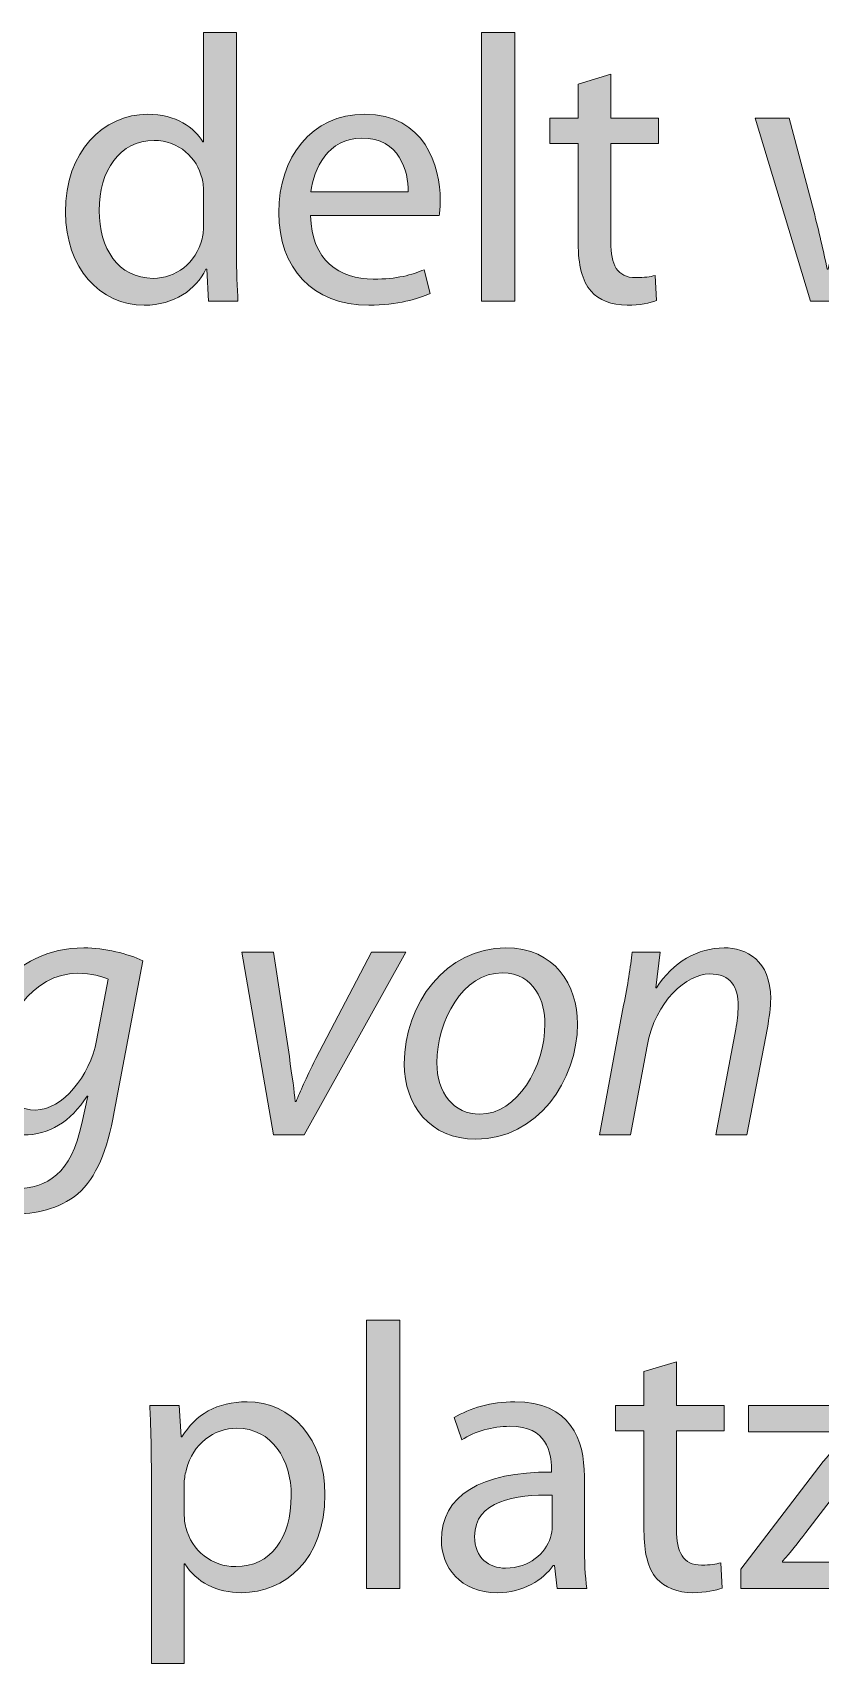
# Model space of a CAD drawing. Header units: inches. Extents: x 0 to 395, y 0 to 191.
# Drawn here: x 347.16 to 357.16, y 83.63 to 104.34 of the extents above; entities that cross this region are included whole.
import ezdxf

# ---------------------------------------------------------------- set-up
doc = ezdxf.new("R2010")
doc.units = ezdxf.units.IN
doc.header["$MEASUREMENT"] = 0
doc.layers.add('Template', color=7, linetype='Continuous')

# ---------------------------------------------------------------- blocks, each defined once
blk = doc.blocks.new('block 4')
at = {"layer": 'Template', "true_color": 0xf6921e}
h = blk.add_hatch(color=30, dxfattribs=at)
h.dxf.hatch_style = 2
edge = h.paths.add_edge_path()
edge.add_spline(control_points=[(349.752, 104.344), (349.752, 104.344), (349.752, 101.535), (349.752, 101.535), (349.752, 101.329), (349.762, 101.093), (349.771, 100.935), (349.771, 100.935), (349.397, 100.935), (349.397, 100.935), (349.397, 100.935), (349.377, 101.338), (349.377, 101.338), (349.377, 101.338), (349.363, 101.338), (349.363, 101.338), (349.238, 101.079), (348.96, 100.882), (348.58, 100.882), (348.019, 100.882), (347.582, 101.357), (347.582, 102.063), (347.577, 102.836), (348.062, 103.307), (348.624, 103.307), (348.984, 103.307), (349.219, 103.139), (349.324, 102.956), (349.324, 102.956), (349.334, 102.956), (349.334, 102.956), (349.334, 102.956), (349.334, 104.344), (349.334, 104.344), (349.334, 104.344), (349.752, 104.344), (349.752, 104.344)], knot_values=[0, 0, 0, 0, 1, 1, 1, 2, 2, 2, 3, 3, 3, 4, 4, 4, 5, 5, 5, 6, 6, 6, 7, 7, 7, 8, 8, 8, 9, 9, 9, 10, 10, 10, 11, 11, 11, 12, 12, 12, 12], degree=3, periodic=1)
edge = h.paths.add_edge_path()
edge.add_spline(control_points=[(349.334, 102.313), (349.334, 102.365), (349.329, 102.437), (349.315, 102.491), (349.253, 102.754), (349.022, 102.975), (348.705, 102.975), (348.268, 102.975), (348.009, 102.591), (348.009, 102.082), (348.009, 101.612), (348.244, 101.223), (348.695, 101.223), (348.979, 101.223), (349.238, 101.415), (349.315, 101.727), (349.329, 101.785), (349.334, 101.842), (349.334, 101.909), (349.334, 101.909), (349.334, 102.313), (349.334, 102.313)], knot_values=[0, 0, 0, 0, 1, 1, 1, 2, 2, 2, 3, 3, 3, 4, 4, 4, 5, 5, 5, 6, 6, 6, 7, 7, 7, 7], degree=3, periodic=1)
h = blk.add_hatch(color=30, dxfattribs=at)
h.dxf.hatch_style = 2
h.paths.add_polyline_path([(352.861, 104.344), (353.284, 104.344), (353.284, 100.935), (352.861, 100.935)])
h = blk.add_hatch(color=30, dxfattribs=at)
h.dxf.hatch_style = 2
edge = h.paths.add_edge_path()
edge.add_spline(control_points=[(354.503, 103.816), (354.503, 103.816), (354.503, 103.259), (354.503, 103.259), (354.503, 103.259), (355.108, 103.259), (355.108, 103.259), (355.108, 103.259), (355.108, 102.937), (355.108, 102.937), (355.108, 102.937), (354.503, 102.937), (354.503, 102.937), (354.503, 102.937), (354.503, 101.684), (354.503, 101.684), (354.503, 101.396), (354.585, 101.232), (354.82, 101.232), (354.935, 101.232), (355.003, 101.242), (355.065, 101.261), (355.065, 101.261), (355.084, 100.94), (355.084, 100.94), (355.003, 100.911), (354.873, 100.882), (354.71, 100.882), (354.513, 100.882), (354.354, 100.949), (354.254, 101.059), (354.138, 101.189), (354.09, 101.396), (354.09, 101.669), (354.09, 101.669), (354.09, 102.937), (354.09, 102.937), (354.09, 102.937), (353.73, 102.937), (353.73, 102.937), (353.73, 102.937), (353.73, 103.259), (353.73, 103.259), (353.73, 103.259), (354.09, 103.259), (354.09, 103.259), (354.09, 103.259), (354.09, 103.691), (354.09, 103.691), (354.09, 103.691), (354.503, 103.816), (354.503, 103.816)], knot_values=[0, 0, 0, 0, 1, 1, 1, 2, 2, 2, 3, 3, 3, 4, 4, 4, 5, 5, 5, 6, 6, 6, 7, 7, 7, 8, 8, 8, 9, 9, 9, 10, 10, 10, 11, 11, 11, 12, 12, 12, 13, 13, 13, 14, 14, 14, 15, 15, 15, 16, 16, 16, 17, 17, 17, 17], degree=3, periodic=1)
h = blk.add_hatch(color=30, dxfattribs=at)
h.dxf.hatch_style = 2
edge = h.paths.add_edge_path()
edge.add_spline(control_points=[(350.692, 102.02), (350.702, 101.448), (351.062, 101.213), (351.489, 101.213), (351.792, 101.213), (351.979, 101.266), (352.133, 101.333), (352.133, 101.333), (352.209, 101.031), (352.209, 101.031), (352.061, 100.964), (351.801, 100.882), (351.431, 100.882), (350.716, 100.882), (350.289, 101.357), (350.289, 102.058), (350.289, 102.759), (350.702, 103.307), (351.379, 103.307), (352.142, 103.307), (352.339, 102.644), (352.339, 102.217), (352.339, 102.13), (352.334, 102.068), (352.324, 102.02), (352.324, 102.02), (350.692, 102.02), (350.692, 102.02)], knot_values=[0, 0, 0, 0, 1, 1, 1, 2, 2, 2, 3, 3, 3, 4, 4, 4, 5, 5, 5, 6, 6, 6, 7, 7, 7, 8, 8, 8, 9, 9, 9, 9], degree=3, periodic=1)
edge = h.paths.add_edge_path()
edge.add_spline(control_points=[(351.931, 102.322), (351.936, 102.586), (351.82, 103.004), (351.345, 103.004), (350.913, 103.004), (350.731, 102.615), (350.697, 102.322), (350.697, 102.322), (351.931, 102.322), (351.931, 102.322)], knot_values=[0, 0, 0, 0, 1, 1, 1, 2, 2, 2, 3, 3, 3, 3], degree=3, periodic=1)
h = blk.add_hatch(color=30, dxfattribs=at)
h.dxf.hatch_style = 2
edge = h.paths.add_edge_path()
edge.add_spline(control_points=[(356.769, 103.259), (356.769, 103.259), (357.081, 102.077), (357.081, 102.077), (357.143, 101.818), (357.205, 101.578), (357.249, 101.338), (357.249, 101.338), (357.263, 101.338), (357.263, 101.338), (357.316, 101.573), (357.393, 101.823), (357.469, 102.073), (357.469, 102.073), (357.849, 103.259), (357.849, 103.259), (357.849, 103.259), (358.204, 103.259), (358.204, 103.259), (358.204, 103.259), (358.564, 102.097), (358.564, 102.097), (358.651, 101.818), (358.718, 101.573), (358.771, 101.338), (358.771, 101.338), (358.785, 101.338), (358.785, 101.338), (358.824, 101.573), (358.886, 101.818), (358.963, 102.092), (358.963, 102.092), (359.294, 103.259), (359.294, 103.259), (359.294, 103.259), (359.712, 103.259), (359.712, 103.259), (359.712, 103.259), (358.963, 100.935), (358.963, 100.935), (358.963, 100.935), (358.579, 100.935), (358.579, 100.935), (358.579, 100.935), (358.223, 102.044), (358.223, 102.044), (358.142, 102.303), (358.075, 102.534), (358.017, 102.808), (358.017, 102.808), (358.007, 102.808), (358.007, 102.808), (357.95, 102.529), (357.878, 102.289), (357.796, 102.039), (357.796, 102.039), (357.421, 100.935), (357.421, 100.935), (357.421, 100.935), (357.037, 100.935), (357.037, 100.935), (357.037, 100.935), (356.337, 103.259), (356.337, 103.259), (356.337, 103.259), (356.769, 103.259), (356.769, 103.259)], knot_values=[0, 0, 0, 0, 1, 1, 1, 2, 2, 2, 3, 3, 3, 4, 4, 4, 5, 5, 5, 6, 6, 6, 7, 7, 7, 8, 8, 8, 9, 9, 9, 10, 10, 10, 11, 11, 11, 12, 12, 12, 13, 13, 13, 14, 14, 14, 15, 15, 15, 16, 16, 16, 17, 17, 17, 18, 18, 18, 19, 19, 19, 20, 20, 20, 21, 21, 21, 22, 22, 22, 22], degree=3, periodic=1)
at = {"layer": 'Template', "lineweight": 0}
blk.add_lwpolyline([(352.861, 104.344), (353.284, 104.344), (353.284, 100.935), (352.861, 100.935), (352.861, 104.344)], dxfattribs=at)
for points, knots in [([(349.752, 104.344), (349.752, 104.344), (349.752, 101.535), (349.752, 101.535), (349.752, 101.329), (349.762, 101.093), (349.771, 100.935), (349.771, 100.935), (349.397, 100.935), (349.397, 100.935), (349.397, 100.935), (349.377, 101.338), (349.377, 101.338), (349.377, 101.338), (349.363, 101.338), (349.363, 101.338), (349.238, 101.079), (348.96, 100.882), (348.58, 100.882), (348.019, 100.882), (347.582, 101.357), (347.582, 102.063), (347.577, 102.836), (348.062, 103.307), (348.624, 103.307), (348.984, 103.307), (349.219, 103.139), (349.324, 102.956), (349.324, 102.956), (349.334, 102.956), (349.334, 102.956), (349.334, 102.956), (349.334, 104.344), (349.334, 104.344), (349.334, 104.344), (349.752, 104.344), (349.752, 104.344)], [0, 0, 0, 0, 1, 1, 1, 2, 2, 2, 3, 3, 3, 4, 4, 4, 5, 5, 5, 6, 6, 6, 7, 7, 7, 8, 8, 8, 9, 9, 9, 10, 10, 10, 11, 11, 11, 12, 12, 12, 12]), ([(354.503, 103.816), (354.503, 103.816), (354.503, 103.259), (354.503, 103.259), (354.503, 103.259), (355.108, 103.259), (355.108, 103.259), (355.108, 103.259), (355.108, 102.937), (355.108, 102.937), (355.108, 102.937), (354.503, 102.937), (354.503, 102.937), (354.503, 102.937), (354.503, 101.684), (354.503, 101.684), (354.503, 101.396), (354.585, 101.232), (354.82, 101.232), (354.935, 101.232), (355.003, 101.242), (355.065, 101.261), (355.065, 101.261), (355.084, 100.94), (355.084, 100.94), (355.003, 100.911), (354.873, 100.882), (354.71, 100.882), (354.513, 100.882), (354.354, 100.949), (354.254, 101.059), (354.138, 101.189), (354.09, 101.396), (354.09, 101.669), (354.09, 101.669), (354.09, 102.937), (354.09, 102.937), (354.09, 102.937), (353.73, 102.937), (353.73, 102.937), (353.73, 102.937), (353.73, 103.259), (353.73, 103.259), (353.73, 103.259), (354.09, 103.259), (354.09, 103.259), (354.09, 103.259), (354.09, 103.691), (354.09, 103.691), (354.09, 103.691), (354.503, 103.816), (354.503, 103.816)], [0, 0, 0, 0, 1, 1, 1, 2, 2, 2, 3, 3, 3, 4, 4, 4, 5, 5, 5, 6, 6, 6, 7, 7, 7, 8, 8, 8, 9, 9, 9, 10, 10, 10, 11, 11, 11, 12, 12, 12, 13, 13, 13, 14, 14, 14, 15, 15, 15, 16, 16, 16, 17, 17, 17, 17]), ([(350.692, 102.02), (350.702, 101.448), (351.062, 101.213), (351.489, 101.213), (351.792, 101.213), (351.979, 101.266), (352.133, 101.333), (352.133, 101.333), (352.209, 101.031), (352.209, 101.031), (352.061, 100.964), (351.801, 100.882), (351.431, 100.882), (350.716, 100.882), (350.289, 101.357), (350.289, 102.058), (350.289, 102.759), (350.702, 103.307), (351.379, 103.307), (352.142, 103.307), (352.339, 102.644), (352.339, 102.217), (352.339, 102.13), (352.334, 102.068), (352.324, 102.02), (352.324, 102.02), (350.692, 102.02), (350.692, 102.02)], [0, 0, 0, 0, 1, 1, 1, 2, 2, 2, 3, 3, 3, 4, 4, 4, 5, 5, 5, 6, 6, 6, 7, 7, 7, 8, 8, 8, 9, 9, 9, 9]), ([(356.769, 103.259), (356.769, 103.259), (357.081, 102.077), (357.081, 102.077), (357.143, 101.818), (357.205, 101.578), (357.249, 101.338), (357.249, 101.338), (357.263, 101.338), (357.263, 101.338), (357.316, 101.573), (357.393, 101.823), (357.469, 102.073), (357.469, 102.073), (357.849, 103.259), (357.849, 103.259), (357.849, 103.259), (358.204, 103.259), (358.204, 103.259), (358.204, 103.259), (358.564, 102.097), (358.564, 102.097), (358.651, 101.818), (358.718, 101.573), (358.771, 101.338), (358.771, 101.338), (358.785, 101.338), (358.785, 101.338), (358.824, 101.573), (358.886, 101.818), (358.963, 102.092), (358.963, 102.092), (359.294, 103.259), (359.294, 103.259), (359.294, 103.259), (359.712, 103.259), (359.712, 103.259), (359.712, 103.259), (358.963, 100.935), (358.963, 100.935), (358.963, 100.935), (358.579, 100.935), (358.579, 100.935), (358.579, 100.935), (358.223, 102.044), (358.223, 102.044), (358.142, 102.303), (358.075, 102.534), (358.017, 102.808), (358.017, 102.808), (358.007, 102.808), (358.007, 102.808), (357.95, 102.529), (357.878, 102.289), (357.796, 102.039), (357.796, 102.039), (357.421, 100.935), (357.421, 100.935), (357.421, 100.935), (357.037, 100.935), (357.037, 100.935), (357.037, 100.935), (356.337, 103.259), (356.337, 103.259), (356.337, 103.259), (356.769, 103.259), (356.769, 103.259)], [0, 0, 0, 0, 1, 1, 1, 2, 2, 2, 3, 3, 3, 4, 4, 4, 5, 5, 5, 6, 6, 6, 7, 7, 7, 8, 8, 8, 9, 9, 9, 10, 10, 10, 11, 11, 11, 12, 12, 12, 13, 13, 13, 14, 14, 14, 15, 15, 15, 16, 16, 16, 17, 17, 17, 18, 18, 18, 19, 19, 19, 20, 20, 20, 21, 21, 21, 22, 22, 22, 22]), ([(349.334, 102.313), (349.334, 102.365), (349.329, 102.437), (349.315, 102.491), (349.253, 102.754), (349.022, 102.975), (348.705, 102.975), (348.268, 102.975), (348.009, 102.591), (348.009, 102.082), (348.009, 101.612), (348.244, 101.223), (348.695, 101.223), (348.979, 101.223), (349.238, 101.415), (349.315, 101.727), (349.329, 101.785), (349.334, 101.842), (349.334, 101.909), (349.334, 101.909), (349.334, 102.313), (349.334, 102.313)], [0, 0, 0, 0, 1, 1, 1, 2, 2, 2, 3, 3, 3, 4, 4, 4, 5, 5, 5, 6, 6, 6, 7, 7, 7, 7]), ([(351.931, 102.322), (351.936, 102.586), (351.82, 103.004), (351.345, 103.004), (350.913, 103.004), (350.731, 102.615), (350.697, 102.322), (350.697, 102.322), (351.931, 102.322), (351.931, 102.322)], [0, 0, 0, 0, 1, 1, 1, 2, 2, 2, 3, 3, 3, 3])]:
    blk.add_open_spline(points, degree=3, knots=knots, dxfattribs=at)
blk = doc.blocks.new('block 5')
at = {"layer": 'Template', "true_color": 0xf6921e}
h = blk.add_hatch(color=30, dxfattribs=at)
h.dxf.hatch_style = 2
edge = h.paths.add_edge_path()
edge.add_spline(control_points=[(346.338, 89.815), (346.477, 89.724), (346.713, 89.661), (346.953, 89.661), (347.347, 89.661), (347.654, 89.858), (347.788, 90.487), (347.788, 90.487), (347.865, 90.838), (347.865, 90.838), (347.865, 90.838), (347.855, 90.838), (347.855, 90.838), (347.649, 90.506), (347.366, 90.343), (347.049, 90.343), (346.578, 90.343), (346.338, 90.737), (346.338, 91.15), (346.338, 91.937), (346.914, 92.72), (347.812, 92.72), (348.081, 92.72), (348.379, 92.643), (348.561, 92.557), (348.561, 92.557), (348.201, 90.636), (348.201, 90.636), (348.11, 90.142), (347.975, 89.805), (347.736, 89.594), (347.5, 89.397), (347.188, 89.34), (346.924, 89.34), (346.641, 89.34), (346.372, 89.407), (346.228, 89.503), (346.228, 89.503), (346.338, 89.815), (346.338, 89.815)], knot_values=[0, 0, 0, 0, 1, 1, 1, 2, 2, 2, 3, 3, 3, 4, 4, 4, 5, 5, 5, 6, 6, 6, 7, 7, 7, 8, 8, 8, 9, 9, 9, 10, 10, 10, 11, 11, 11, 12, 12, 12, 13, 13, 13, 13], degree=3, periodic=1)
edge = h.paths.add_edge_path()
edge.add_spline(control_points=[(348.124, 92.321), (348.048, 92.355), (347.904, 92.398), (347.74, 92.398), (347.159, 92.398), (346.756, 91.788), (346.756, 91.217), (346.751, 90.958), (346.847, 90.66), (347.202, 90.66), (347.543, 90.66), (347.889, 91.092), (347.975, 91.543), (347.975, 91.543), (348.124, 92.321), (348.124, 92.321)], knot_values=[0, 0, 0, 0, 1, 1, 1, 2, 2, 2, 3, 3, 3, 4, 4, 4, 5, 5, 5, 5], degree=3, periodic=1)
h = blk.add_hatch(color=30, dxfattribs=at)
h.dxf.hatch_style = 2
edge = h.paths.add_edge_path()
edge.add_spline(control_points=[(350.222, 92.667), (350.222, 92.667), (350.423, 91.342), (350.423, 91.342), (350.456, 91.078), (350.49, 90.9), (350.495, 90.77), (350.495, 90.77), (350.51, 90.77), (350.51, 90.77), (350.562, 90.895), (350.625, 91.049), (350.759, 91.313), (350.759, 91.313), (351.465, 92.667), (351.465, 92.667), (351.465, 92.667), (351.902, 92.667), (351.902, 92.667), (351.902, 92.667), (350.61, 90.343), (350.61, 90.343), (350.61, 90.343), (350.222, 90.343), (350.222, 90.343), (350.222, 90.343), (349.818, 92.667), (349.818, 92.667), (349.818, 92.667), (350.222, 92.667), (350.222, 92.667)], knot_values=[0, 0, 0, 0, 1, 1, 1, 2, 2, 2, 3, 3, 3, 4, 4, 4, 5, 5, 5, 6, 6, 6, 7, 7, 7, 8, 8, 8, 9, 9, 9, 10, 10, 10, 10], degree=3, periodic=1)
h = blk.add_hatch(color=30, dxfattribs=at)
h.dxf.hatch_style = 2
edge = h.paths.add_edge_path()
edge.add_spline(control_points=[(354.081, 91.755), (354.081, 91.035), (353.572, 90.29), (352.789, 90.29), (352.209, 90.29), (351.882, 90.722), (351.882, 91.246), (351.882, 92.014), (352.415, 92.72), (353.169, 92.72), (353.798, 92.72), (354.081, 92.245), (354.081, 91.755)], knot_values=[0, 0, 0, 0, 1, 1, 1, 2, 2, 2, 3, 3, 3, 4, 4, 4, 4], degree=3, periodic=1)
edge = h.paths.add_edge_path()
edge.add_spline(control_points=[(352.295, 91.26), (352.295, 90.881), (352.506, 90.607), (352.843, 90.607), (353.313, 90.607), (353.668, 91.212), (353.668, 91.755), (353.668, 92.024), (353.543, 92.403), (353.126, 92.403), (352.626, 92.403), (352.295, 91.793), (352.295, 91.26)], knot_values=[0, 0, 0, 0, 1, 1, 1, 2, 2, 2, 3, 3, 3, 4, 4, 4, 4], degree=3, periodic=1)
h = blk.add_hatch(color=30, dxfattribs=at)
h.dxf.hatch_style = 2
edge = h.paths.add_edge_path()
edge.add_spline(control_points=[(354.359, 90.343), (354.359, 90.343), (354.666, 91.99), (354.666, 91.99), (354.719, 92.249), (354.753, 92.475), (354.777, 92.667), (354.777, 92.667), (355.132, 92.667), (355.132, 92.667), (355.132, 92.667), (355.074, 92.211), (355.074, 92.211), (355.074, 92.211), (355.084, 92.211), (355.084, 92.211), (355.29, 92.537), (355.607, 92.72), (355.943, 92.72), (356.222, 92.72), (356.534, 92.561), (356.534, 92.076), (356.534, 91.971), (356.515, 91.827), (356.491, 91.702), (356.491, 91.702), (356.231, 90.343), (356.231, 90.343), (356.231, 90.343), (355.838, 90.343), (355.838, 90.343), (355.838, 90.343), (356.092, 91.687), (356.092, 91.687), (356.106, 91.779), (356.121, 91.884), (356.121, 91.985), (356.121, 92.216), (356.03, 92.389), (355.756, 92.389), (355.473, 92.389), (355.069, 92.048), (354.964, 91.471), (354.964, 91.471), (354.753, 90.343), (354.753, 90.343), (354.753, 90.343), (354.359, 90.343), (354.359, 90.343)], knot_values=[0, 0, 0, 0, 1, 1, 1, 2, 2, 2, 3, 3, 3, 4, 4, 4, 5, 5, 5, 6, 6, 6, 7, 7, 7, 8, 8, 8, 9, 9, 9, 10, 10, 10, 11, 11, 11, 12, 12, 12, 13, 13, 13, 14, 14, 14, 15, 15, 15, 16, 16, 16, 16], degree=3, periodic=1)
h = blk.add_hatch(color=30, dxfattribs=at)
h.dxf.hatch_style = 2
h.paths.add_polyline_path([(351.402, 87.992), (351.825, 87.992), (351.825, 84.583), (351.402, 84.583)])
h = blk.add_hatch(color=30, dxfattribs=at)
h.dxf.hatch_style = 2
edge = h.paths.add_edge_path()
edge.add_spline(control_points=[(355.338, 87.464), (355.338, 87.464), (355.338, 86.907), (355.338, 86.907), (355.338, 86.907), (355.943, 86.907), (355.943, 86.907), (355.943, 86.907), (355.943, 86.585), (355.943, 86.585), (355.943, 86.585), (355.338, 86.585), (355.338, 86.585), (355.338, 86.585), (355.338, 85.332), (355.338, 85.332), (355.338, 85.044), (355.42, 84.881), (355.655, 84.881), (355.77, 84.881), (355.838, 84.89), (355.9, 84.91), (355.9, 84.91), (355.919, 84.588), (355.919, 84.588), (355.838, 84.559), (355.708, 84.53), (355.545, 84.53), (355.348, 84.53), (355.189, 84.597), (355.088, 84.708), (354.973, 84.838), (354.925, 85.044), (354.925, 85.317), (354.925, 85.317), (354.925, 86.585), (354.925, 86.585), (354.925, 86.585), (354.565, 86.585), (354.565, 86.585), (354.565, 86.585), (354.565, 86.907), (354.565, 86.907), (354.565, 86.907), (354.925, 86.907), (354.925, 86.907), (354.925, 86.907), (354.925, 87.339), (354.925, 87.339), (354.925, 87.339), (355.338, 87.464), (355.338, 87.464)], knot_values=[0, 0, 0, 0, 1, 1, 1, 2, 2, 2, 3, 3, 3, 4, 4, 4, 5, 5, 5, 6, 6, 6, 7, 7, 7, 8, 8, 8, 9, 9, 9, 10, 10, 10, 11, 11, 11, 12, 12, 12, 13, 13, 13, 14, 14, 14, 15, 15, 15, 16, 16, 16, 17, 17, 17, 17], degree=3, periodic=1)
h = blk.add_hatch(color=30, dxfattribs=at)
h.dxf.hatch_style = 2
edge = h.paths.add_edge_path()
edge.add_spline(control_points=[(348.671, 86.148), (348.671, 86.446), (348.662, 86.686), (348.652, 86.907), (348.652, 86.907), (349.026, 86.907), (349.026, 86.907), (349.026, 86.907), (349.05, 86.508), (349.05, 86.508), (349.05, 86.508), (349.06, 86.508), (349.06, 86.508), (349.228, 86.792), (349.506, 86.955), (349.886, 86.955), (350.452, 86.955), (350.875, 86.479), (350.875, 85.778), (350.875, 84.943), (350.361, 84.53), (349.814, 84.53), (349.506, 84.53), (349.238, 84.665), (349.098, 84.895), (349.098, 84.895), (349.089, 84.895), (349.089, 84.895), (349.089, 84.895), (349.089, 83.632), (349.089, 83.632), (349.089, 83.632), (348.671, 83.632), (348.671, 83.632), (348.671, 83.632), (348.671, 86.148), (348.671, 86.148)], knot_values=[0, 0, 0, 0, 1, 1, 1, 2, 2, 2, 3, 3, 3, 4, 4, 4, 5, 5, 5, 6, 6, 6, 7, 7, 7, 8, 8, 8, 9, 9, 9, 10, 10, 10, 11, 11, 11, 12, 12, 12, 12], degree=3, periodic=1)
edge = h.paths.add_edge_path()
edge.add_spline(control_points=[(349.089, 85.529), (349.089, 85.466), (349.094, 85.409), (349.108, 85.356), (349.185, 85.063), (349.439, 84.861), (349.742, 84.861), (350.188, 84.861), (350.447, 85.226), (350.447, 85.759), (350.447, 86.22), (350.203, 86.619), (349.756, 86.619), (349.468, 86.619), (349.194, 86.417), (349.118, 86.1), (349.103, 86.047), (349.089, 85.985), (349.089, 85.932), (349.089, 85.932), (349.089, 85.529), (349.089, 85.529)], knot_values=[0, 0, 0, 0, 1, 1, 1, 2, 2, 2, 3, 3, 3, 4, 4, 4, 5, 5, 5, 6, 6, 6, 7, 7, 7, 7], degree=3, periodic=1)
h = blk.add_hatch(color=30, dxfattribs=at)
h.dxf.hatch_style = 2
edge = h.paths.add_edge_path()
edge.add_spline(control_points=[(354.168, 85.14), (354.168, 84.938), (354.177, 84.741), (354.201, 84.583), (354.201, 84.583), (353.822, 84.583), (353.822, 84.583), (353.822, 84.583), (353.788, 84.876), (353.788, 84.876), (353.788, 84.876), (353.774, 84.876), (353.774, 84.876), (353.644, 84.694), (353.394, 84.53), (353.063, 84.53), (352.592, 84.53), (352.353, 84.861), (352.353, 85.198), (352.353, 85.759), (352.852, 86.067), (353.75, 86.062), (353.75, 86.062), (353.75, 86.11), (353.75, 86.11), (353.75, 86.297), (353.697, 86.648), (353.222, 86.643), (353.001, 86.643), (352.775, 86.58), (352.612, 86.47), (352.612, 86.47), (352.516, 86.753), (352.516, 86.753), (352.707, 86.873), (352.991, 86.955), (353.284, 86.955), (353.995, 86.955), (354.168, 86.47), (354.168, 86.009), (354.168, 86.009), (354.168, 85.14), (354.168, 85.14)], knot_values=[0, 0, 0, 0, 1, 1, 1, 2, 2, 2, 3, 3, 3, 4, 4, 4, 5, 5, 5, 6, 6, 6, 7, 7, 7, 8, 8, 8, 9, 9, 9, 10, 10, 10, 11, 11, 11, 12, 12, 12, 13, 13, 13, 14, 14, 14, 14], degree=3, periodic=1)
edge = h.paths.add_edge_path()
edge.add_spline(control_points=[(353.759, 85.769), (353.298, 85.778), (352.775, 85.697), (352.775, 85.245), (352.775, 84.967), (352.958, 84.842), (353.168, 84.842), (353.476, 84.842), (353.673, 85.034), (353.74, 85.231), (353.754, 85.279), (353.759, 85.327), (353.759, 85.366), (353.759, 85.366), (353.759, 85.769), (353.759, 85.769)], knot_values=[0, 0, 0, 0, 1, 1, 1, 2, 2, 2, 3, 3, 3, 4, 4, 4, 5, 5, 5, 5], degree=3, periodic=1)
h = blk.add_hatch(color=30, dxfattribs=at)
h.dxf.hatch_style = 2
edge = h.paths.add_edge_path()
edge.add_spline(control_points=[(356.154, 84.828), (356.154, 84.828), (357.201, 86.196), (357.201, 86.196), (357.306, 86.326), (357.402, 86.436), (357.508, 86.561), (357.508, 86.561), (357.508, 86.571), (357.508, 86.571), (357.508, 86.571), (356.25, 86.571), (356.25, 86.571), (356.25, 86.571), (356.25, 86.907), (356.25, 86.907), (356.25, 86.907), (358.017, 86.907), (358.017, 86.907), (358.017, 86.907), (358.017, 86.643), (358.017, 86.643), (358.017, 86.643), (356.979, 85.294), (356.979, 85.294), (356.879, 85.164), (356.788, 85.044), (356.682, 84.929), (356.682, 84.929), (356.682, 84.919), (356.682, 84.919), (356.682, 84.919), (358.036, 84.919), (358.036, 84.919), (358.036, 84.919), (358.036, 84.583), (358.036, 84.583), (358.036, 84.583), (356.154, 84.583), (356.154, 84.583), (356.154, 84.583), (356.154, 84.828), (356.154, 84.828)], knot_values=[0, 0, 0, 0, 1, 1, 1, 2, 2, 2, 3, 3, 3, 4, 4, 4, 5, 5, 5, 6, 6, 6, 7, 7, 7, 8, 8, 8, 9, 9, 9, 10, 10, 10, 11, 11, 11, 12, 12, 12, 13, 13, 13, 14, 14, 14, 14], degree=3, periodic=1)
at = {"layer": 'Template', "lineweight": 0}
blk.add_lwpolyline([(351.402, 87.992), (351.825, 87.992), (351.825, 84.583), (351.402, 84.583), (351.402, 87.992)], dxfattribs=at)
for points, knots in [([(346.338, 89.815), (346.477, 89.724), (346.713, 89.661), (346.953, 89.661), (347.347, 89.661), (347.654, 89.858), (347.788, 90.487), (347.788, 90.487), (347.865, 90.838), (347.865, 90.838), (347.865, 90.838), (347.855, 90.838), (347.855, 90.838), (347.649, 90.506), (347.366, 90.343), (347.049, 90.343), (346.578, 90.343), (346.338, 90.737), (346.338, 91.15), (346.338, 91.937), (346.914, 92.72), (347.812, 92.72), (348.081, 92.72), (348.379, 92.643), (348.561, 92.557), (348.561, 92.557), (348.201, 90.636), (348.201, 90.636), (348.11, 90.142), (347.975, 89.805), (347.736, 89.594), (347.5, 89.397), (347.188, 89.34), (346.924, 89.34), (346.641, 89.34), (346.372, 89.407), (346.228, 89.503), (346.228, 89.503), (346.338, 89.815), (346.338, 89.815)], [0, 0, 0, 0, 1, 1, 1, 2, 2, 2, 3, 3, 3, 4, 4, 4, 5, 5, 5, 6, 6, 6, 7, 7, 7, 8, 8, 8, 9, 9, 9, 10, 10, 10, 11, 11, 11, 12, 12, 12, 13, 13, 13, 13]), ([(350.222, 92.667), (350.222, 92.667), (350.423, 91.342), (350.423, 91.342), (350.456, 91.078), (350.49, 90.9), (350.495, 90.77), (350.495, 90.77), (350.51, 90.77), (350.51, 90.77), (350.562, 90.895), (350.625, 91.049), (350.759, 91.313), (350.759, 91.313), (351.465, 92.667), (351.465, 92.667), (351.465, 92.667), (351.902, 92.667), (351.902, 92.667), (351.902, 92.667), (350.61, 90.343), (350.61, 90.343), (350.61, 90.343), (350.222, 90.343), (350.222, 90.343), (350.222, 90.343), (349.818, 92.667), (349.818, 92.667), (349.818, 92.667), (350.222, 92.667), (350.222, 92.667)], [0, 0, 0, 0, 1, 1, 1, 2, 2, 2, 3, 3, 3, 4, 4, 4, 5, 5, 5, 6, 6, 6, 7, 7, 7, 8, 8, 8, 9, 9, 9, 10, 10, 10, 10]), ([(354.081, 91.755), (354.081, 91.035), (353.572, 90.29), (352.789, 90.29), (352.209, 90.29), (351.882, 90.722), (351.882, 91.246), (351.882, 92.014), (352.415, 92.72), (353.169, 92.72), (353.798, 92.72), (354.081, 92.245), (354.081, 91.755)], [0, 0, 0, 0, 1, 1, 1, 2, 2, 2, 3, 3, 3, 4, 4, 4, 4]), ([(354.359, 90.343), (354.359, 90.343), (354.666, 91.99), (354.666, 91.99), (354.719, 92.249), (354.753, 92.475), (354.777, 92.667), (354.777, 92.667), (355.132, 92.667), (355.132, 92.667), (355.132, 92.667), (355.074, 92.211), (355.074, 92.211), (355.074, 92.211), (355.084, 92.211), (355.084, 92.211), (355.29, 92.537), (355.607, 92.72), (355.943, 92.72), (356.222, 92.72), (356.534, 92.561), (356.534, 92.076), (356.534, 91.971), (356.515, 91.827), (356.491, 91.702), (356.491, 91.702), (356.231, 90.343), (356.231, 90.343), (356.231, 90.343), (355.838, 90.343), (355.838, 90.343), (355.838, 90.343), (356.092, 91.687), (356.092, 91.687), (356.106, 91.779), (356.121, 91.884), (356.121, 91.985), (356.121, 92.216), (356.03, 92.389), (355.756, 92.389), (355.473, 92.389), (355.069, 92.048), (354.964, 91.471), (354.964, 91.471), (354.753, 90.343), (354.753, 90.343), (354.753, 90.343), (354.359, 90.343), (354.359, 90.343)], [0, 0, 0, 0, 1, 1, 1, 2, 2, 2, 3, 3, 3, 4, 4, 4, 5, 5, 5, 6, 6, 6, 7, 7, 7, 8, 8, 8, 9, 9, 9, 10, 10, 10, 11, 11, 11, 12, 12, 12, 13, 13, 13, 14, 14, 14, 15, 15, 15, 16, 16, 16, 16]), ([(348.124, 92.321), (348.048, 92.355), (347.904, 92.398), (347.74, 92.398), (347.159, 92.398), (346.756, 91.788), (346.756, 91.217), (346.751, 90.958), (346.847, 90.66), (347.202, 90.66), (347.543, 90.66), (347.889, 91.092), (347.975, 91.543), (347.975, 91.543), (348.124, 92.321), (348.124, 92.321)], [0, 0, 0, 0, 1, 1, 1, 2, 2, 2, 3, 3, 3, 4, 4, 4, 5, 5, 5, 5]), ([(352.295, 91.26), (352.295, 90.881), (352.506, 90.607), (352.843, 90.607), (353.313, 90.607), (353.668, 91.212), (353.668, 91.755), (353.668, 92.024), (353.543, 92.403), (353.126, 92.403), (352.626, 92.403), (352.295, 91.793), (352.295, 91.26)], [0, 0, 0, 0, 1, 1, 1, 2, 2, 2, 3, 3, 3, 4, 4, 4, 4]), ([(355.338, 87.464), (355.338, 87.464), (355.338, 86.907), (355.338, 86.907), (355.338, 86.907), (355.943, 86.907), (355.943, 86.907), (355.943, 86.907), (355.943, 86.585), (355.943, 86.585), (355.943, 86.585), (355.338, 86.585), (355.338, 86.585), (355.338, 86.585), (355.338, 85.332), (355.338, 85.332), (355.338, 85.044), (355.42, 84.881), (355.655, 84.881), (355.77, 84.881), (355.838, 84.89), (355.9, 84.91), (355.9, 84.91), (355.919, 84.588), (355.919, 84.588), (355.838, 84.559), (355.708, 84.53), (355.545, 84.53), (355.348, 84.53), (355.189, 84.597), (355.088, 84.708), (354.973, 84.838), (354.925, 85.044), (354.925, 85.317), (354.925, 85.317), (354.925, 86.585), (354.925, 86.585), (354.925, 86.585), (354.565, 86.585), (354.565, 86.585), (354.565, 86.585), (354.565, 86.907), (354.565, 86.907), (354.565, 86.907), (354.925, 86.907), (354.925, 86.907), (354.925, 86.907), (354.925, 87.339), (354.925, 87.339), (354.925, 87.339), (355.338, 87.464), (355.338, 87.464)], [0, 0, 0, 0, 1, 1, 1, 2, 2, 2, 3, 3, 3, 4, 4, 4, 5, 5, 5, 6, 6, 6, 7, 7, 7, 8, 8, 8, 9, 9, 9, 10, 10, 10, 11, 11, 11, 12, 12, 12, 13, 13, 13, 14, 14, 14, 15, 15, 15, 16, 16, 16, 17, 17, 17, 17]), ([(348.671, 86.148), (348.671, 86.446), (348.662, 86.686), (348.652, 86.907), (348.652, 86.907), (349.026, 86.907), (349.026, 86.907), (349.026, 86.907), (349.05, 86.508), (349.05, 86.508), (349.05, 86.508), (349.06, 86.508), (349.06, 86.508), (349.228, 86.792), (349.506, 86.955), (349.886, 86.955), (350.452, 86.955), (350.875, 86.479), (350.875, 85.778), (350.875, 84.943), (350.361, 84.53), (349.814, 84.53), (349.506, 84.53), (349.238, 84.665), (349.098, 84.895), (349.098, 84.895), (349.089, 84.895), (349.089, 84.895), (349.089, 84.895), (349.089, 83.632), (349.089, 83.632), (349.089, 83.632), (348.671, 83.632), (348.671, 83.632), (348.671, 83.632), (348.671, 86.148), (348.671, 86.148)], [0, 0, 0, 0, 1, 1, 1, 2, 2, 2, 3, 3, 3, 4, 4, 4, 5, 5, 5, 6, 6, 6, 7, 7, 7, 8, 8, 8, 9, 9, 9, 10, 10, 10, 11, 11, 11, 12, 12, 12, 12]), ([(354.168, 85.14), (354.168, 84.938), (354.177, 84.741), (354.201, 84.583), (354.201, 84.583), (353.822, 84.583), (353.822, 84.583), (353.822, 84.583), (353.788, 84.876), (353.788, 84.876), (353.788, 84.876), (353.774, 84.876), (353.774, 84.876), (353.644, 84.694), (353.394, 84.53), (353.063, 84.53), (352.592, 84.53), (352.353, 84.861), (352.353, 85.198), (352.353, 85.759), (352.852, 86.067), (353.75, 86.062), (353.75, 86.062), (353.75, 86.11), (353.75, 86.11), (353.75, 86.297), (353.697, 86.648), (353.222, 86.643), (353.001, 86.643), (352.775, 86.58), (352.612, 86.47), (352.612, 86.47), (352.516, 86.753), (352.516, 86.753), (352.707, 86.873), (352.991, 86.955), (353.284, 86.955), (353.995, 86.955), (354.168, 86.47), (354.168, 86.009), (354.168, 86.009), (354.168, 85.14), (354.168, 85.14)], [0, 0, 0, 0, 1, 1, 1, 2, 2, 2, 3, 3, 3, 4, 4, 4, 5, 5, 5, 6, 6, 6, 7, 7, 7, 8, 8, 8, 9, 9, 9, 10, 10, 10, 11, 11, 11, 12, 12, 12, 13, 13, 13, 14, 14, 14, 14]), ([(356.154, 84.828), (356.154, 84.828), (357.201, 86.196), (357.201, 86.196), (357.306, 86.326), (357.402, 86.436), (357.508, 86.561), (357.508, 86.561), (357.508, 86.571), (357.508, 86.571), (357.508, 86.571), (356.25, 86.571), (356.25, 86.571), (356.25, 86.571), (356.25, 86.907), (356.25, 86.907), (356.25, 86.907), (358.017, 86.907), (358.017, 86.907), (358.017, 86.907), (358.017, 86.643), (358.017, 86.643), (358.017, 86.643), (356.979, 85.294), (356.979, 85.294), (356.879, 85.164), (356.788, 85.044), (356.682, 84.929), (356.682, 84.929), (356.682, 84.919), (356.682, 84.919), (356.682, 84.919), (358.036, 84.919), (358.036, 84.919), (358.036, 84.919), (358.036, 84.583), (358.036, 84.583), (358.036, 84.583), (356.154, 84.583), (356.154, 84.583), (356.154, 84.583), (356.154, 84.828), (356.154, 84.828)], [0, 0, 0, 0, 1, 1, 1, 2, 2, 2, 3, 3, 3, 4, 4, 4, 5, 5, 5, 6, 6, 6, 7, 7, 7, 8, 8, 8, 9, 9, 9, 10, 10, 10, 11, 11, 11, 12, 12, 12, 13, 13, 13, 14, 14, 14, 14]), ([(349.089, 85.529), (349.089, 85.466), (349.094, 85.409), (349.108, 85.356), (349.185, 85.063), (349.439, 84.861), (349.742, 84.861), (350.188, 84.861), (350.447, 85.226), (350.447, 85.759), (350.447, 86.22), (350.203, 86.619), (349.756, 86.619), (349.468, 86.619), (349.194, 86.417), (349.118, 86.1), (349.103, 86.047), (349.089, 85.985), (349.089, 85.932), (349.089, 85.932), (349.089, 85.529), (349.089, 85.529)], [0, 0, 0, 0, 1, 1, 1, 2, 2, 2, 3, 3, 3, 4, 4, 4, 5, 5, 5, 6, 6, 6, 7, 7, 7, 7]), ([(353.759, 85.769), (353.298, 85.778), (352.775, 85.697), (352.775, 85.245), (352.775, 84.967), (352.958, 84.842), (353.168, 84.842), (353.476, 84.842), (353.673, 85.034), (353.74, 85.231), (353.754, 85.279), (353.759, 85.327), (353.759, 85.366), (353.759, 85.366), (353.759, 85.769), (353.759, 85.769)], [0, 0, 0, 0, 1, 1, 1, 2, 2, 2, 3, 3, 3, 4, 4, 4, 5, 5, 5, 5])]:
    blk.add_open_spline(points, degree=3, knots=knots, dxfattribs=at)

msp = doc.modelspace()

# ---------------------------------------------------------------- block references
at = {"layer": 'Template'}
for name in ['block 4', 'block 5']:
    msp.add_blockref(name, (0, 0), dxfattribs=at)

doc.saveas('drawing.dxf')
